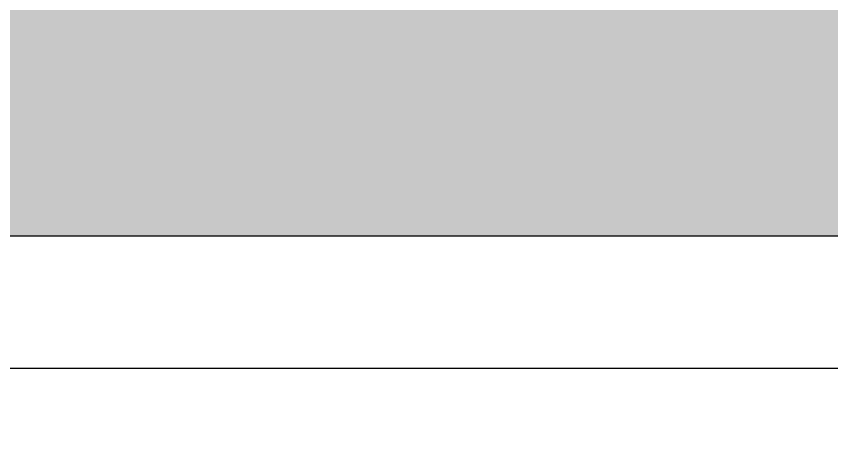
# Model space of a CAD drawing. Header units: inches. Extents: x 21 to 38546, y 13 to 15001.
# Drawn here: x 4014.01 to 4032.55, y 2552.51 to 2562.08 of the extents above; entities that cross this region are included whole.
import ezdxf

# ---------------------------------------------------------------- set-up
doc = ezdxf.new("R2010")
doc.units = ezdxf.units.IN
doc.header["$MEASUREMENT"] = 0
for name, color, linetype, lineweight in [('Z_MİM_-KM-CERAMIC-09', 8, 'Continuous', 25), ('Z_MİM_-KM-PATTERN-STRC', 8, 'Continuous', 25), ('Z_MİM_-KM-STRC-CONCRETE', 8, 'Continuous', 25)]:
    doc.layers.add(name, color=color, linetype=linetype, lineweight=lineweight)

# ---------------------------------------------------------------- blocks, each defined once
blk = doc.blocks.new('-KM_Kolon_ZK')
at = {"layer": 'Z_MİM_-KM-PATTERN-STRC'}
blk.add_hatch(color=256, dxfattribs=at).paths.add_polyline_path([(605, 1600.001), (755, 1600.001), (755, 1575.001), (605, 1575.001)], flags=0)
at = {"layer": 'Z_MİM_-KM-STRC-CONCRETE'}
blk.add_lwpolyline([(605, 1600.001), (755, 1600.001), (755, 1575.001), (605, 1575.001)], close=True, dxfattribs=at)

msp = doc.modelspace()

# ---------------------------------------------------------------- linework, layer by layer
at = {"layer": 'Z_MİM_-KM-CERAMIC-09'}
msp.add_lwpolyline([(4663.759, 2559.084), (4663.759, 2399.084), (4678.759, 2399.084), (4678.759, 2235.084), (3978.758, 2235.084), (3978.758, 1890.083), (3843.757, 1890.083), (3843.757, 1880.083), (3359.758, 1880.083), (3359.758, 2559.084), (3933.758, 2559.084), (3933.758, 2554.084), (4089.758, 2554.084), (4089.758, 2559.084)], close=True, dxfattribs=at)

# ---------------------------------------------------------------- block references
at = {"layer": 'Z_MİM_-KM-STRC-CONCRETE'}
msp.add_blockref('-KM_Kolon_ZK', (3331.758, 982.083), dxfattribs=at)

doc.saveas('drawing.dxf')
